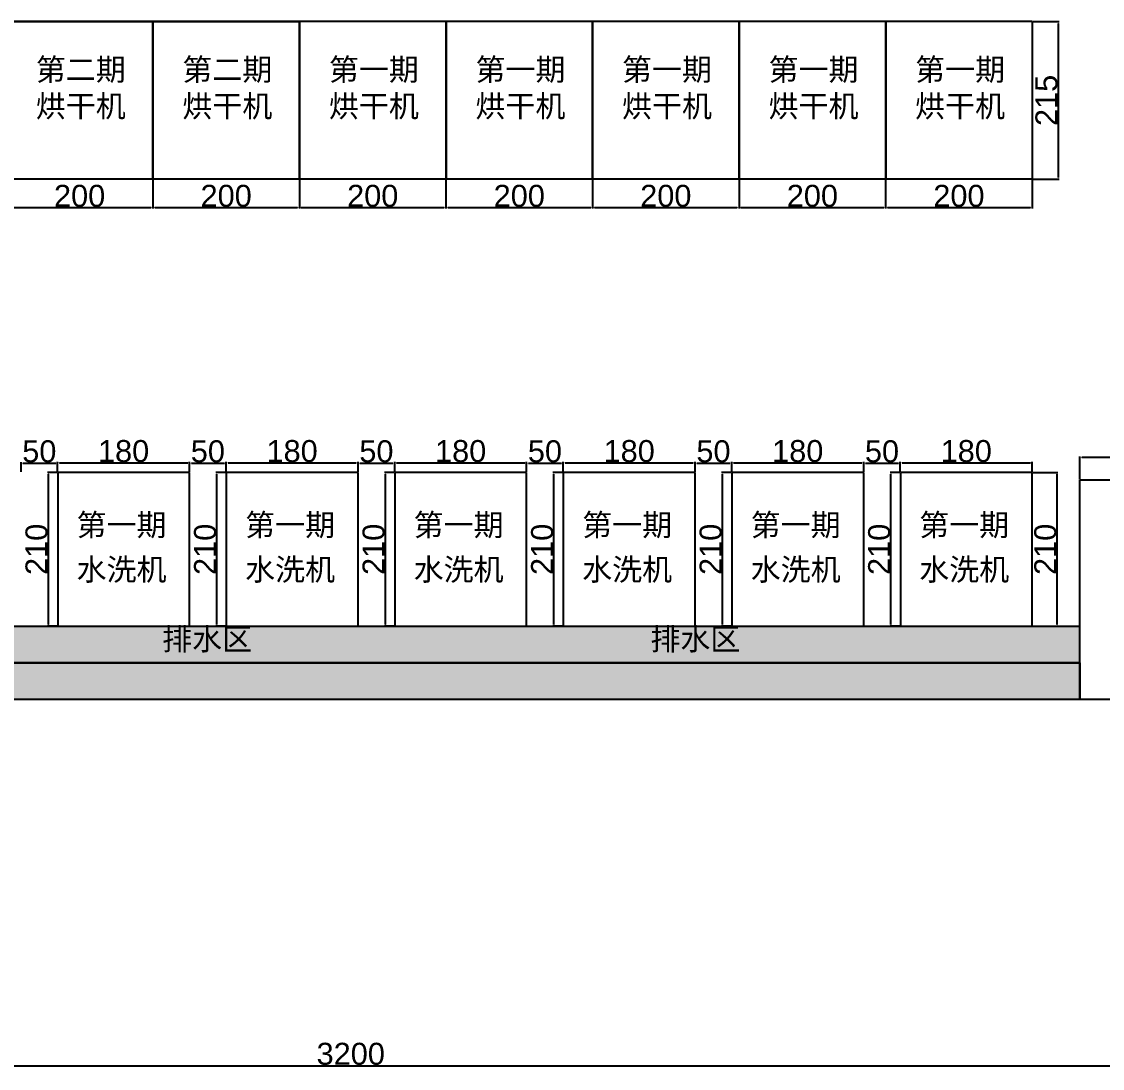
# Model space of a CAD drawing. Header units: millimetres. Extents: x 1761 to 11571, y -2876 to 3504.
# Drawn here: x 3413 to 4887, y -2288 to -860 of the extents above; entities that cross this region are included whole.
import ezdxf

# ---------------------------------------------------------------- set-up
doc = ezdxf.new("R2010")
doc.units = ezdxf.units.MM
doc.styles.get("Standard").update_dxf_attribs({"font": 'arial.ttf', "height": 30})
doc.dimstyles.new('ISO-25', dxfattribs={"dimtxt": 100, "dimasz": 2.5, "dimexe": 1.25, "dimexo": 0.625, "dimtad": 1, "dimtxsty": 'Standard', "dimcen": 2.5, "dimclrd": 2, "dimclre": 2, "dimclrt": 1, "dimadec": 0, "dimazin": 0, "dimtfac": 1, "dimtmove": 0, "dimatfit": 3, "dimfxl": 0, "dimarcsym": 0})

# ---------------------------------------------------------------- blocks, each defined once
blk = doc.blocks.new('*D5')
at = {"color": 2, "lineweight": -2, "transparency": 16777216}
for p, q in [((2261.7, -1786), (2261.7, -2286)), ((5461.7, -1786), (5461.7, -2286)), ((2264.2, -2284.8), (5459.2, -2284.8))]:
    blk.add_line(p, q, dxfattribs=at)
at = {"color": 2, "transparency": 16777216}
for points in [[(2264.2, -2284.3), (2264.2, -2285.2), (2261.7, -2284.8)], [(5459.2, -2284.3), (5459.2, -2285.2), (5461.7, -2284.8)]]:
    blk.add_solid(points, dxfattribs=at)
at = {"layer": 'Defpoints', "color": 0, "transparency": 16777216}
for p in [(2261.7, -1785.4), (5461.7, -1785.4), (5461.7, -2284.8)]:
    blk.add_point(p, dxfattribs=at)
at = {"color": 1, "transparency": 16777216, "insert": (3861.7, -2268.8), "char_height": 30, "attachment_point": 5}
blk.add_mtext('3200', dxfattribs=at)
blk = doc.blocks.new('*D23')
at = {"color": 2, "lineweight": -2, "transparency": 16777216}
for p, q in [((3411.7, -1474.8), (3411.7, -1461.4)), ((3414.2, -1462.7), (3459.2, -1462.7)), ((3461.7, -1474.8), (3461.7, -1461.4))]:
    blk.add_line(p, q, dxfattribs=at)
at = {"color": 2, "transparency": 16777216}
for points in [[(3414.2, -1462.3), (3414.2, -1463.1), (3411.7, -1462.7)], [(3459.2, -1462.3), (3459.2, -1463.1), (3461.7, -1462.7)]]:
    blk.add_solid(points, dxfattribs=at)
at = {"layer": 'Defpoints', "color": 0, "transparency": 16777216}
for p in [(3461.7, -1462.7), (3411.7, -1475.4), (3461.7, -1475.4)]:
    blk.add_point(p, dxfattribs=at)
at = {"color": 1, "transparency": 16777216, "insert": (3436.7, -1446.8), "char_height": 30, "attachment_point": 5}
blk.add_mtext('50', dxfattribs=at)
blk = doc.blocks.new('*D24')
at = {"color": 2, "lineweight": -2, "transparency": 16777216}
for p, q in [((3461.1, -1475.4), (3447.7, -1475.4)), ((3449, -1682.9), (3449, -1477.9)), ((3461.1, -1685.4), (3447.7, -1685.4))]:
    blk.add_line(p, q, dxfattribs=at)
at = {"color": 2, "transparency": 16777216}
for points in [[(3448.5, -1477.9), (3449.4, -1477.9), (3449, -1475.4)], [(3448.5, -1682.9), (3449.4, -1682.9), (3449, -1685.4)]]:
    blk.add_solid(points, dxfattribs=at)
at = {"layer": 'Defpoints', "color": 0, "transparency": 16777216}
for p in [(3449, -1475.4), (3461.7, -1475.4), (3461.7, -1685.4)]:
    blk.add_point(p, dxfattribs=at)
at = {"color": 1, "transparency": 16777216, "insert": (3433, -1580.4), "char_height": 30, "attachment_point": 5, "rotation": 90}
blk.add_mtext('210', dxfattribs=at)
blk = doc.blocks.new('*D25')
at = {"color": 2, "lineweight": -2, "transparency": 16777216}
for p, q in [((3461.7, -1474.8), (3461.7, -1461.2)), ((3464.2, -1462.5), (3639.2, -1462.5)), ((3641.7, -1474.8), (3641.7, -1461.2))]:
    blk.add_line(p, q, dxfattribs=at)
at = {"color": 2, "transparency": 16777216}
for points in [[(3464.2, -1462.1), (3464.2, -1462.9), (3461.7, -1462.5)], [(3639.2, -1462.1), (3639.2, -1462.9), (3641.7, -1462.5)]]:
    blk.add_solid(points, dxfattribs=at)
at = {"layer": 'Defpoints', "color": 0, "transparency": 16777216}
for p in [(3641.7, -1462.5), (3461.7, -1475.4), (3641.7, -1475.4)]:
    blk.add_point(p, dxfattribs=at)
at = {"color": 1, "transparency": 16777216, "insert": (3551.7, -1446.5), "char_height": 30, "attachment_point": 5}
blk.add_mtext('180', dxfattribs=at)
blk = doc.blocks.new('*D26')
at = {"color": 2, "lineweight": -2, "transparency": 16777216}
for p, q in [((3641.7, -1474.8), (3641.7, -1461.4)), ((3644.2, -1462.7), (3689.2, -1462.7)), ((3691.7, -1474.8), (3691.7, -1461.4))]:
    blk.add_line(p, q, dxfattribs=at)
at = {"color": 2, "transparency": 16777216}
for points in [[(3644.2, -1462.3), (3644.2, -1463.1), (3641.7, -1462.7)], [(3689.2, -1462.3), (3689.2, -1463.1), (3691.7, -1462.7)]]:
    blk.add_solid(points, dxfattribs=at)
at = {"layer": 'Defpoints', "color": 0, "transparency": 16777216}
for p in [(3691.7, -1462.7), (3641.7, -1475.4), (3691.7, -1475.4)]:
    blk.add_point(p, dxfattribs=at)
at = {"color": 1, "transparency": 16777216, "insert": (3666.7, -1446.8), "char_height": 30, "attachment_point": 5}
blk.add_mtext('50', dxfattribs=at)
blk = doc.blocks.new('*D27')
at = {"color": 2, "lineweight": -2, "transparency": 16777216}
for p, q in [((3691.1, -1475.4), (3677.7, -1475.4)), ((3679, -1682.9), (3679, -1477.9)), ((3691.1, -1685.4), (3677.7, -1685.4))]:
    blk.add_line(p, q, dxfattribs=at)
at = {"color": 2, "transparency": 16777216}
for points in [[(3678.5, -1477.9), (3679.4, -1477.9), (3679, -1475.4)], [(3678.5, -1682.9), (3679.4, -1682.9), (3679, -1685.4)]]:
    blk.add_solid(points, dxfattribs=at)
at = {"layer": 'Defpoints', "color": 0, "transparency": 16777216}
for p in [(3679, -1475.4), (3691.7, -1475.4), (3691.7, -1685.4)]:
    blk.add_point(p, dxfattribs=at)
at = {"color": 1, "transparency": 16777216, "insert": (3663, -1580.4), "char_height": 30, "attachment_point": 5, "rotation": 90}
blk.add_mtext('210', dxfattribs=at)
blk = doc.blocks.new('*D28')
at = {"color": 2, "lineweight": -2, "transparency": 16777216}
for p, q in [((3691.7, -1474.8), (3691.7, -1461.2)), ((3694.2, -1462.5), (3869.2, -1462.5)), ((3871.7, -1474.8), (3871.7, -1461.2))]:
    blk.add_line(p, q, dxfattribs=at)
at = {"color": 2, "transparency": 16777216}
for points in [[(3694.2, -1462.1), (3694.2, -1462.9), (3691.7, -1462.5)], [(3869.2, -1462.1), (3869.2, -1462.9), (3871.7, -1462.5)]]:
    blk.add_solid(points, dxfattribs=at)
at = {"layer": 'Defpoints', "color": 0, "transparency": 16777216}
for p in [(3871.7, -1462.5), (3691.7, -1475.4), (3871.7, -1475.4)]:
    blk.add_point(p, dxfattribs=at)
at = {"color": 1, "transparency": 16777216, "insert": (3781.7, -1446.5), "char_height": 30, "attachment_point": 5}
blk.add_mtext('180', dxfattribs=at)
blk = doc.blocks.new('*D29')
at = {"color": 2, "lineweight": -2, "transparency": 16777216}
for p, q in [((3871.7, -1474.8), (3871.7, -1461.4)), ((3874.2, -1462.7), (3919.2, -1462.7)), ((3921.7, -1474.8), (3921.7, -1461.4))]:
    blk.add_line(p, q, dxfattribs=at)
at = {"color": 2, "transparency": 16777216}
for points in [[(3874.2, -1462.3), (3874.2, -1463.1), (3871.7, -1462.7)], [(3919.2, -1462.3), (3919.2, -1463.1), (3921.7, -1462.7)]]:
    blk.add_solid(points, dxfattribs=at)
at = {"layer": 'Defpoints', "color": 0, "transparency": 16777216}
for p in [(3921.7, -1462.7), (3871.7, -1475.4), (3921.7, -1475.4)]:
    blk.add_point(p, dxfattribs=at)
at = {"color": 1, "transparency": 16777216, "insert": (3896.7, -1446.8), "char_height": 30, "attachment_point": 5}
blk.add_mtext('50', dxfattribs=at)
blk = doc.blocks.new('*D30')
at = {"color": 2, "lineweight": -2, "transparency": 16777216}
for p, q in [((3921.1, -1475.4), (3907.7, -1475.4)), ((3909, -1682.9), (3909, -1477.9)), ((3921.1, -1685.4), (3907.7, -1685.4))]:
    blk.add_line(p, q, dxfattribs=at)
at = {"color": 2, "transparency": 16777216}
for points in [[(3908.5, -1477.9), (3909.4, -1477.9), (3909, -1475.4)], [(3908.5, -1682.9), (3909.4, -1682.9), (3909, -1685.4)]]:
    blk.add_solid(points, dxfattribs=at)
at = {"layer": 'Defpoints', "color": 0, "transparency": 16777216}
for p in [(3909, -1475.4), (3921.7, -1475.4), (3921.7, -1685.4)]:
    blk.add_point(p, dxfattribs=at)
at = {"color": 1, "transparency": 16777216, "insert": (3893, -1580.4), "char_height": 30, "attachment_point": 5, "rotation": 90}
blk.add_mtext('210', dxfattribs=at)
blk = doc.blocks.new('*D31')
at = {"color": 2, "lineweight": -2, "transparency": 16777216}
for p, q in [((3921.7, -1474.8), (3921.7, -1461.2)), ((3924.2, -1462.5), (4099.2, -1462.5)), ((4101.7, -1474.8), (4101.7, -1461.2))]:
    blk.add_line(p, q, dxfattribs=at)
at = {"color": 2, "transparency": 16777216}
for points in [[(3924.2, -1462.1), (3924.2, -1462.9), (3921.7, -1462.5)], [(4099.2, -1462.1), (4099.2, -1462.9), (4101.7, -1462.5)]]:
    blk.add_solid(points, dxfattribs=at)
at = {"layer": 'Defpoints', "color": 0, "transparency": 16777216}
for p in [(4101.7, -1462.5), (3921.7, -1475.4), (4101.7, -1475.4)]:
    blk.add_point(p, dxfattribs=at)
at = {"color": 1, "transparency": 16777216, "insert": (4011.7, -1446.5), "char_height": 30, "attachment_point": 5}
blk.add_mtext('180', dxfattribs=at)
blk = doc.blocks.new('*D32')
at = {"color": 2, "lineweight": -2, "transparency": 16777216}
for p, q in [((4101.7, -1474.8), (4101.7, -1461.4)), ((4104.2, -1462.7), (4149.2, -1462.7)), ((4151.7, -1474.8), (4151.7, -1461.4))]:
    blk.add_line(p, q, dxfattribs=at)
at = {"color": 2, "transparency": 16777216}
for points in [[(4104.2, -1462.3), (4104.2, -1463.1), (4101.7, -1462.7)], [(4149.2, -1462.3), (4149.2, -1463.1), (4151.7, -1462.7)]]:
    blk.add_solid(points, dxfattribs=at)
at = {"layer": 'Defpoints', "color": 0, "transparency": 16777216}
for p in [(4151.7, -1462.7), (4101.7, -1475.4), (4151.7, -1475.4)]:
    blk.add_point(p, dxfattribs=at)
at = {"color": 1, "transparency": 16777216, "insert": (4126.7, -1446.8), "char_height": 30, "attachment_point": 5}
blk.add_mtext('50', dxfattribs=at)
blk = doc.blocks.new('*D33')
at = {"color": 2, "lineweight": -2, "transparency": 16777216}
for p, q in [((4151.1, -1475.4), (4137.7, -1475.4)), ((4139, -1682.9), (4139, -1477.9)), ((4151.1, -1685.4), (4137.7, -1685.4))]:
    blk.add_line(p, q, dxfattribs=at)
at = {"color": 2, "transparency": 16777216}
for points in [[(4138.5, -1477.9), (4139.4, -1477.9), (4139, -1475.4)], [(4138.5, -1682.9), (4139.4, -1682.9), (4139, -1685.4)]]:
    blk.add_solid(points, dxfattribs=at)
at = {"layer": 'Defpoints', "color": 0, "transparency": 16777216}
for p in [(4139, -1475.4), (4151.7, -1475.4), (4151.7, -1685.4)]:
    blk.add_point(p, dxfattribs=at)
at = {"color": 1, "transparency": 16777216, "insert": (4123, -1580.4), "char_height": 30, "attachment_point": 5, "rotation": 90}
blk.add_mtext('210', dxfattribs=at)
blk = doc.blocks.new('*D34')
at = {"color": 2, "lineweight": -2, "transparency": 16777216}
for p, q in [((4151.7, -1474.8), (4151.7, -1461.2)), ((4154.2, -1462.5), (4329.2, -1462.5)), ((4331.7, -1474.8), (4331.7, -1461.2))]:
    blk.add_line(p, q, dxfattribs=at)
at = {"color": 2, "transparency": 16777216}
for points in [[(4154.2, -1462.1), (4154.2, -1462.9), (4151.7, -1462.5)], [(4329.2, -1462.1), (4329.2, -1462.9), (4331.7, -1462.5)]]:
    blk.add_solid(points, dxfattribs=at)
at = {"layer": 'Defpoints', "color": 0, "transparency": 16777216}
for p in [(4331.7, -1462.5), (4151.7, -1475.4), (4331.7, -1475.4)]:
    blk.add_point(p, dxfattribs=at)
at = {"color": 1, "transparency": 16777216, "insert": (4241.7, -1446.5), "char_height": 30, "attachment_point": 5}
blk.add_mtext('180', dxfattribs=at)
blk = doc.blocks.new('*D35')
at = {"color": 2, "lineweight": -2, "transparency": 16777216}
for p, q in [((4331.7, -1474.8), (4331.7, -1461.4)), ((4334.2, -1462.7), (4379.2, -1462.7)), ((4381.7, -1474.8), (4381.7, -1461.4))]:
    blk.add_line(p, q, dxfattribs=at)
at = {"color": 2, "transparency": 16777216}
for points in [[(4334.2, -1462.3), (4334.2, -1463.1), (4331.7, -1462.7)], [(4379.2, -1462.3), (4379.2, -1463.1), (4381.7, -1462.7)]]:
    blk.add_solid(points, dxfattribs=at)
at = {"layer": 'Defpoints', "color": 0, "transparency": 16777216}
for p in [(4381.7, -1462.7), (4331.7, -1475.4), (4381.7, -1475.4)]:
    blk.add_point(p, dxfattribs=at)
at = {"color": 1, "transparency": 16777216, "insert": (4356.7, -1446.8), "char_height": 30, "attachment_point": 5}
blk.add_mtext('50', dxfattribs=at)
blk = doc.blocks.new('*D36')
at = {"color": 2, "lineweight": -2, "transparency": 16777216}
for p, q in [((4381.1, -1475.4), (4367.7, -1475.4)), ((4369, -1682.9), (4369, -1477.9)), ((4381.1, -1685.4), (4367.7, -1685.4))]:
    blk.add_line(p, q, dxfattribs=at)
at = {"color": 2, "transparency": 16777216}
for points in [[(4368.5, -1477.9), (4369.4, -1477.9), (4369, -1475.4)], [(4368.5, -1682.9), (4369.4, -1682.9), (4369, -1685.4)]]:
    blk.add_solid(points, dxfattribs=at)
at = {"layer": 'Defpoints', "color": 0, "transparency": 16777216}
for p in [(4369, -1475.4), (4381.7, -1475.4), (4381.7, -1685.4)]:
    blk.add_point(p, dxfattribs=at)
at = {"color": 1, "transparency": 16777216, "insert": (4353, -1580.4), "char_height": 30, "attachment_point": 5, "rotation": 90}
blk.add_mtext('210', dxfattribs=at)
blk = doc.blocks.new('*D37')
at = {"color": 2, "lineweight": -2, "transparency": 16777216}
for p, q in [((4381.7, -1474.8), (4381.7, -1461.2)), ((4384.2, -1462.5), (4559.2, -1462.5)), ((4561.7, -1474.8), (4561.7, -1461.2))]:
    blk.add_line(p, q, dxfattribs=at)
at = {"color": 2, "transparency": 16777216}
for points in [[(4384.2, -1462.1), (4384.2, -1462.9), (4381.7, -1462.5)], [(4559.2, -1462.1), (4559.2, -1462.9), (4561.7, -1462.5)]]:
    blk.add_solid(points, dxfattribs=at)
at = {"layer": 'Defpoints', "color": 0, "transparency": 16777216}
for p in [(4561.7, -1462.5), (4381.7, -1475.4), (4561.7, -1475.4)]:
    blk.add_point(p, dxfattribs=at)
at = {"color": 1, "transparency": 16777216, "insert": (4471.7, -1446.5), "char_height": 30, "attachment_point": 5}
blk.add_mtext('180', dxfattribs=at)
blk = doc.blocks.new('*D38')
at = {"color": 2, "lineweight": -2, "transparency": 16777216}
for p, q in [((4561.7, -1474.8), (4561.7, -1461.4)), ((4564.2, -1462.7), (4609.2, -1462.7)), ((4611.7, -1474.8), (4611.7, -1461.4))]:
    blk.add_line(p, q, dxfattribs=at)
at = {"color": 2, "transparency": 16777216}
for points in [[(4564.2, -1462.3), (4564.2, -1463.1), (4561.7, -1462.7)], [(4609.2, -1462.3), (4609.2, -1463.1), (4611.7, -1462.7)]]:
    blk.add_solid(points, dxfattribs=at)
at = {"layer": 'Defpoints', "color": 0, "transparency": 16777216}
for p in [(4611.7, -1462.7), (4561.7, -1475.4), (4611.7, -1475.4)]:
    blk.add_point(p, dxfattribs=at)
at = {"color": 1, "transparency": 16777216, "insert": (4586.7, -1446.8), "char_height": 30, "attachment_point": 5}
blk.add_mtext('50', dxfattribs=at)
blk = doc.blocks.new('*D39')
at = {"color": 2, "lineweight": -2, "transparency": 16777216}
for p, q in [((4611.1, -1475.4), (4597.7, -1475.4)), ((4599, -1682.9), (4599, -1477.9)), ((4611.1, -1685.4), (4597.7, -1685.4))]:
    blk.add_line(p, q, dxfattribs=at)
at = {"color": 2, "transparency": 16777216}
for points in [[(4598.5, -1477.9), (4599.4, -1477.9), (4599, -1475.4)], [(4598.5, -1682.9), (4599.4, -1682.9), (4599, -1685.4)]]:
    blk.add_solid(points, dxfattribs=at)
at = {"layer": 'Defpoints', "color": 0, "transparency": 16777216}
for p in [(4599, -1475.4), (4611.7, -1475.4), (4611.7, -1685.4)]:
    blk.add_point(p, dxfattribs=at)
at = {"color": 1, "transparency": 16777216, "insert": (4583, -1580.4), "char_height": 30, "attachment_point": 5, "rotation": 90}
blk.add_mtext('210', dxfattribs=at)
blk = doc.blocks.new('*D40')
at = {"color": 2, "lineweight": -2, "transparency": 16777216}
for p, q in [((4611.7, -1474.8), (4611.7, -1461.2)), ((4614.2, -1462.5), (4789.2, -1462.5)), ((4791.7, -1474.8), (4791.7, -1461.2))]:
    blk.add_line(p, q, dxfattribs=at)
at = {"color": 2, "transparency": 16777216}
for points in [[(4614.2, -1462.1), (4614.2, -1462.9), (4611.7, -1462.5)], [(4789.2, -1462.1), (4789.2, -1462.9), (4791.7, -1462.5)]]:
    blk.add_solid(points, dxfattribs=at)
at = {"layer": 'Defpoints', "color": 0, "transparency": 16777216}
for p in [(4791.7, -1462.5), (4611.7, -1475.4), (4791.7, -1475.4)]:
    blk.add_point(p, dxfattribs=at)
at = {"color": 1, "transparency": 16777216, "insert": (4701.7, -1446.5), "char_height": 30, "attachment_point": 5}
blk.add_mtext('180', dxfattribs=at)
blk = doc.blocks.new('*D42')
at = {"color": 2, "lineweight": -2, "transparency": 16777216}
for p, q in [((4856.8, -1484.8), (4856.8, -1453.5)), ((4859.3, -1454.8), (5354.3, -1454.8)), ((5356.8, -1484.8), (5356.8, -1453.5))]:
    blk.add_line(p, q, dxfattribs=at)
at = {"color": 2, "transparency": 16777216}
for points in [[(4859.3, -1454.4), (4859.3, -1455.2), (4856.8, -1454.8)], [(5354.3, -1454.4), (5354.3, -1455.2), (5356.8, -1454.8)]]:
    blk.add_solid(points, dxfattribs=at)
at = {"layer": 'Defpoints', "color": 0, "transparency": 16777216}
for p in [(5356.8, -1454.8), (4856.8, -1485.4), (5356.8, -1485.4)]:
    blk.add_point(p, dxfattribs=at)
at = {"color": 1, "transparency": 16777216, "insert": (5106.8, -1438.8), "char_height": 30, "attachment_point": 5}
blk.add_mtext('500', dxfattribs=at)
blk = doc.blocks.new('*D44')
at = {"color": 2, "lineweight": -2, "transparency": 16777216}
for p, q in [((4792.4, -860.4), (4828.5, -860.4)), ((4827.2, -862.9), (4827.2, -1072.9)), ((4792.4, -1075.4), (4828.5, -1075.4))]:
    blk.add_line(p, q, dxfattribs=at)
at = {"color": 2, "transparency": 16777216}
for points in [[(4826.8, -862.9), (4827.7, -862.9), (4827.2, -860.4)], [(4826.8, -1072.9), (4827.7, -1072.9), (4827.2, -1075.4)]]:
    blk.add_solid(points, dxfattribs=at)
at = {"layer": 'Defpoints', "color": 0, "transparency": 16777216}
for p in [(4791.7, -860.4), (4791.7, -1075.4), (4827.2, -1075.4)]:
    blk.add_point(p, dxfattribs=at)
at = {"color": 1, "transparency": 16777216, "insert": (4811.3, -967.9), "char_height": 30, "attachment_point": 5, "rotation": 90}
blk.add_mtext('215', dxfattribs=at)
blk = doc.blocks.new('*D49')
at = {"color": 2, "lineweight": -2, "transparency": 16777216}
for p, q in [((3391.7, -1076), (3391.7, -1115.5)), ((3591.7, -1076), (3591.7, -1115.5)), ((3394.2, -1114.2), (3589.2, -1114.2))]:
    blk.add_line(p, q, dxfattribs=at)
at = {"color": 2, "transparency": 16777216}
for points in [[(3394.2, -1113.8), (3394.2, -1114.6), (3391.7, -1114.2)], [(3589.2, -1113.8), (3589.2, -1114.6), (3591.7, -1114.2)]]:
    blk.add_solid(points, dxfattribs=at)
at = {"layer": 'Defpoints', "color": 0, "transparency": 16777216}
for p in [(3391.7, -1075.4), (3591.7, -1075.4), (3591.7, -1114.2)]:
    blk.add_point(p, dxfattribs=at)
at = {"color": 1, "transparency": 16777216, "insert": (3491.7, -1098.3), "char_height": 30, "attachment_point": 5}
blk.add_mtext('200', dxfattribs=at)
blk = doc.blocks.new('*D50')
at = {"color": 2, "lineweight": -2, "transparency": 16777216}
for p, q in [((3591.7, -1076), (3591.7, -1115.5)), ((3791.7, -1076), (3791.7, -1115.5)), ((3594.2, -1114.2), (3789.2, -1114.2))]:
    blk.add_line(p, q, dxfattribs=at)
at = {"color": 2, "transparency": 16777216}
for points in [[(3594.2, -1113.8), (3594.2, -1114.6), (3591.7, -1114.2)], [(3789.2, -1113.8), (3789.2, -1114.6), (3791.7, -1114.2)]]:
    blk.add_solid(points, dxfattribs=at)
at = {"layer": 'Defpoints', "color": 0, "transparency": 16777216}
for p in [(3591.7, -1075.4), (3791.7, -1075.4), (3791.7, -1114.2)]:
    blk.add_point(p, dxfattribs=at)
at = {"color": 1, "transparency": 16777216, "insert": (3691.7, -1098.3), "char_height": 30, "attachment_point": 5}
blk.add_mtext('200', dxfattribs=at)
blk = doc.blocks.new('*D51')
at = {"color": 2, "lineweight": -2, "transparency": 16777216}
for p, q in [((3791.7, -1076), (3791.7, -1115.5)), ((3991.7, -1076), (3991.7, -1115.5)), ((3794.2, -1114.2), (3989.2, -1114.2))]:
    blk.add_line(p, q, dxfattribs=at)
at = {"color": 2, "transparency": 16777216}
for points in [[(3794.2, -1113.8), (3794.2, -1114.6), (3791.7, -1114.2)], [(3989.2, -1113.8), (3989.2, -1114.6), (3991.7, -1114.2)]]:
    blk.add_solid(points, dxfattribs=at)
at = {"layer": 'Defpoints', "color": 0, "transparency": 16777216}
for p in [(3791.7, -1075.4), (3991.7, -1075.4), (3991.7, -1114.2)]:
    blk.add_point(p, dxfattribs=at)
at = {"color": 1, "transparency": 16777216, "insert": (3891.7, -1098.3), "char_height": 30, "attachment_point": 5}
blk.add_mtext('200', dxfattribs=at)
blk = doc.blocks.new('*D52')
at = {"color": 2, "lineweight": -2, "transparency": 16777216}
for p, q in [((3991.7, -1076), (3991.7, -1115.5)), ((4191.7, -1076), (4191.7, -1115.5)), ((3994.2, -1114.2), (4189.2, -1114.2))]:
    blk.add_line(p, q, dxfattribs=at)
at = {"color": 2, "transparency": 16777216}
for points in [[(3994.2, -1113.8), (3994.2, -1114.6), (3991.7, -1114.2)], [(4189.2, -1113.8), (4189.2, -1114.6), (4191.7, -1114.2)]]:
    blk.add_solid(points, dxfattribs=at)
at = {"layer": 'Defpoints', "color": 0, "transparency": 16777216}
for p in [(3991.7, -1075.4), (4191.7, -1075.4), (4191.7, -1114.2)]:
    blk.add_point(p, dxfattribs=at)
at = {"color": 1, "transparency": 16777216, "insert": (4091.7, -1098.3), "char_height": 30, "attachment_point": 5}
blk.add_mtext('200', dxfattribs=at)
blk = doc.blocks.new('*D53')
at = {"color": 2, "lineweight": -2, "transparency": 16777216}
for p, q in [((4191.7, -1076), (4191.7, -1115.5)), ((4391.7, -1076), (4391.7, -1115.5)), ((4194.2, -1114.2), (4389.2, -1114.2))]:
    blk.add_line(p, q, dxfattribs=at)
at = {"color": 2, "transparency": 16777216}
for points in [[(4194.2, -1113.8), (4194.2, -1114.6), (4191.7, -1114.2)], [(4389.2, -1113.8), (4389.2, -1114.6), (4391.7, -1114.2)]]:
    blk.add_solid(points, dxfattribs=at)
at = {"layer": 'Defpoints', "color": 0, "transparency": 16777216}
for p in [(4191.7, -1075.4), (4391.7, -1075.4), (4391.7, -1114.2)]:
    blk.add_point(p, dxfattribs=at)
at = {"color": 1, "transparency": 16777216, "insert": (4291.7, -1098.3), "char_height": 30, "attachment_point": 5}
blk.add_mtext('200', dxfattribs=at)
blk = doc.blocks.new('*D54')
at = {"color": 2, "lineweight": -2, "transparency": 16777216}
for p, q in [((4391.7, -1076), (4391.7, -1115.5)), ((4591.7, -1076), (4591.7, -1115.5)), ((4394.2, -1114.2), (4589.2, -1114.2))]:
    blk.add_line(p, q, dxfattribs=at)
at = {"color": 2, "transparency": 16777216}
for points in [[(4394.2, -1113.8), (4394.2, -1114.6), (4391.7, -1114.2)], [(4589.2, -1113.8), (4589.2, -1114.6), (4591.7, -1114.2)]]:
    blk.add_solid(points, dxfattribs=at)
at = {"layer": 'Defpoints', "color": 0, "transparency": 16777216}
for p in [(4391.7, -1075.4), (4591.7, -1075.4), (4591.7, -1114.2)]:
    blk.add_point(p, dxfattribs=at)
at = {"color": 1, "transparency": 16777216, "insert": (4491.7, -1098.3), "char_height": 30, "attachment_point": 5}
blk.add_mtext('200', dxfattribs=at)
blk = doc.blocks.new('*D55')
at = {"color": 2, "lineweight": -2, "transparency": 16777216}
for p, q in [((4591.7, -1076), (4591.7, -1115.5)), ((4791.7, -1076), (4791.7, -1115.5)), ((4594.2, -1114.2), (4789.2, -1114.2))]:
    blk.add_line(p, q, dxfattribs=at)
at = {"color": 2, "transparency": 16777216}
for points in [[(4594.2, -1113.8), (4594.2, -1114.6), (4591.7, -1114.2)], [(4789.2, -1113.8), (4789.2, -1114.6), (4791.7, -1114.2)]]:
    blk.add_solid(points, dxfattribs=at)
at = {"layer": 'Defpoints', "color": 0, "transparency": 16777216}
for p in [(4591.7, -1075.4), (4791.7, -1075.4), (4791.7, -1114.2)]:
    blk.add_point(p, dxfattribs=at)
at = {"color": 1, "transparency": 16777216, "insert": (4691.7, -1098.3), "char_height": 30, "attachment_point": 5}
blk.add_mtext('200', dxfattribs=at)
blk = doc.blocks.new('*D60')
at = {"color": 2, "lineweight": -2, "transparency": 16777216}
for p, q in [((4792.4, -1475.4), (4826.9, -1475.4)), ((4825.6, -1682.9), (4825.6, -1477.9)), ((4792.4, -1685.4), (4826.9, -1685.4))]:
    blk.add_line(p, q, dxfattribs=at)
at = {"color": 2, "transparency": 16777216}
for points in [[(4825.2, -1477.9), (4826, -1477.9), (4825.6, -1475.4)], [(4825.2, -1682.9), (4826, -1682.9), (4825.6, -1685.4)]]:
    blk.add_solid(points, dxfattribs=at)
at = {"layer": 'Defpoints', "color": 0, "transparency": 16777216}
for p in [(4791.7, -1475.4), (4825.6, -1475.4), (4791.7, -1685.4)]:
    blk.add_point(p, dxfattribs=at)
at = {"color": 1, "transparency": 16777216, "insert": (4809.7, -1580.4), "char_height": 30, "attachment_point": 5, "rotation": 90}
blk.add_mtext('210', dxfattribs=at)

msp = doc.modelspace()

# ---------------------------------------------------------------- hatches: boundary and pattern name
h = msp.add_hatch()
h.set_pattern_fill('AR-CONC', color=255, scale=0.2)
h.paths.add_polyline_path([(4856.798, -1735.42), (4856.798, -1685.42), (2261.742, -1685.42), (2261.742, -1735.42)])
h.paths.add_polyline_path([(4261.423, -1736.583), (4405.139, -1736.583), (4405.139, -1678.678), (4261.423, -1678.678)], flags=9)
h.paths.add_polyline_path([(2819.002, -1736.583), (2962.717, -1736.583), (2962.717, -1678.678), (2819.002, -1678.678)], flags=9)
h.paths.add_polyline_path([(3595.087, -1736.583), (3738.802, -1736.583), (3738.802, -1678.678), (3595.087, -1678.678)], flags=9)
h = msp.add_hatch()
h.set_pattern_fill('ANGLE', color=255, scale=3)
h.set_pattern_definition([(0, (0, 0), (0, 20.955), [15.24, -5.715]), (90, (0, 0), (-20.955, 1e-15), [15.24, -5.715])])
h.paths.add_polyline_path([(2261.742, -1735.42), (2261.742, -1785.42), (4856.798, -1785.42), (4856.798, -1735.42)])

# ---------------------------------------------------------------- linework, layer by layer
at = {"color": 255}
for p, q in [((2591.742, -860.42), (3791.742, -860.42)), ((3591.742, -860.42), (3391.742, -860.42)), ((3591.742, -1075.42), (3591.742, -860.42)), ((3791.742, -860.42), (3591.742, -860.42)), ((3591.742, -860.42), (3591.742, -1075.42)), ((3791.742, -1075.42), (3791.742, -860.42)), ((3991.742, -860.42), (3791.742, -860.42)), ((3791.742, -860.42), (3791.742, -1075.42)), ((3991.742, -1075.42), (3991.742, -860.42)), ((4191.742, -860.42), (3991.742, -860.42)), ((3991.742, -860.42), (3991.742, -1075.42)), ((4191.742, -1075.42), (4191.742, -860.42)), ((4391.742, -860.42), (4191.742, -860.42)), ((4191.742, -860.42), (4191.742, -1075.42)), ((4391.742, -1075.42), (4391.742, -860.42)), ((4591.742, -860.42), (4391.742, -860.42)), ((4391.742, -860.42), (4391.742, -1075.42)), ((4591.742, -1075.42), (4591.742, -860.42)), ((4791.742, -860.42), (4591.742, -860.42)), ((4591.742, -860.42), (4591.742, -1075.42)), ((4791.742, -860.42), (4791.742, -1075.42)), ((3591.742, -1075.42), (3391.742, -1075.42)), ((3791.742, -1075.42), (3591.742, -1075.42)), ((3991.742, -1075.42), (3791.742, -1075.42)), ((4191.742, -1075.42), (3991.742, -1075.42)), ((4391.742, -1075.42), (4191.742, -1075.42)), ((4591.742, -1075.42), (4391.742, -1075.42)), ((4791.742, -1075.42), (4591.742, -1075.42)), ((3641.742, -1475.42), (3461.742, -1475.42)), ((3461.742, -1475.42), (3461.742, -1685.42)), ((3641.742, -1685.42), (3641.742, -1475.42)), ((3871.742, -1475.42), (3691.742, -1475.42)), ((3691.742, -1475.42), (3691.742, -1685.42)), ((3871.742, -1685.42), (3871.742, -1475.42)), ((4101.742, -1475.42), (3921.742, -1475.42)), ((3921.742, -1475.42), (3921.742, -1685.42)), ((4101.742, -1685.42), (4101.742, -1475.42)), ((4331.742, -1475.42), (4151.742, -1475.42)), ((4151.742, -1475.42), (4151.742, -1685.42)), ((4331.742, -1685.42), (4331.742, -1475.42)), ((4561.742, -1475.42), (4381.742, -1475.42)), ((4381.742, -1475.42), (4381.742, -1685.42)), ((4561.742, -1685.42), (4561.742, -1475.42)), ((4791.742, -1475.42), (4611.742, -1475.42)), ((4611.742, -1475.42), (4611.742, -1685.42)), ((4791.742, -1685.42), (4791.742, -1475.42)), ((4856.798, -1785.42), (4856.798, -1485.42)), ((4856.798, -1485.42), (5356.798, -1485.42)), ((4856.798, -1685.42), (2261.742, -1685.42)), ((4856.798, -1735.42), (2261.742, -1735.42)), ((5461.742, -1785.42), (2261.742, -1785.42))]:
    msp.add_line(p, q, dxfattribs=at)
msp.add_lwpolyline([(4856.798, -1785.42), (2261.742, -1785.42), (2261.742, -1735.42), (4856.798, -1735.42)], close=True, dxfattribs=at)

# ---------------------------------------------------------------- texts
at = {"color": 255, "char_height": 30, "attachment_point": 1}
for s, width, insert in [('{\\fSimSun|b0|i0|c134|p2;第二期\\P烘干机}', 285.80962, (3431.885, -910.708)), ('{\\fSimSun|b0|i0|c134|p2;第二期\\P烘干机}', 285.80962, (3631.885, -910.708)), ('{\\fSimSun|b0|i0|c134|p2;第一期\\P烘干机}', 285.80962, (3831.885, -910.708)), ('{\\fSimSun|b0|i0|c134|p2;第一期\\P烘干机}', 285.80962, (4031.885, -910.708)), ('{\\fSimSun|b0|i0|c134|p2;第一期\\P烘干机}', 285.80962, (4231.885, -910.708)), ('{\\fSimSun|b0|i0|c134|p2;第一期\\P烘干机}', 285.80962, (4431.885, -910.708)), ('{\\fSimSun|b0|i0|c134|p2;第一期\\P烘干机}', 285.80962, (4631.885, -910.708)), ('{\\fSimSun|b0|i0|c134|p2;第一期}', 126.09135, (3487.511, -1532.004)), ('{\\fSimSun|b0|i0|c134|p2;第一期}', 126.09135, (3717.511, -1532.004)), ('{\\fSimSun|b0|i0|c134|p2;第一期}', 126.09135, (3947.511, -1532.004)), ('{\\fSimSun|b0|i0|c134|p2;第一期}', 126.09135, (4177.511, -1532.004)), ('{\\fSimSun|b0|i0|c134|p2;第一期}', 126.09135, (4407.511, -1532.004)), ('{\\fSimSun|b0|i0|c134|p2;第一期}', 126.09135, (4637.511, -1532.004)), ('{\\fSimSun|b0|i0|c134|p2;水洗机}', 126.09135, (3487.511, -1592.821)), ('{\\fSimSun|b0|i0|c134|p2;水洗机}', 126.09135, (3717.511, -1592.821)), ('{\\fSimSun|b0|i0|c134|p2;水洗机}', 126.09135, (3947.511, -1592.821)), ('{\\fSimSun|b0|i0|c134|p2;水洗机}', 126.09135, (4177.511, -1592.821)), ('{\\fSimSun|b0|i0|c134|p2;水洗机}', 126.09135, (4407.511, -1592.821)), ('{\\fSimSun|b0|i0|c134|p2;水洗机}', 126.09135, (4637.511, -1592.821))]:
    msp.add_mtext_dynamic_manual_height_columns(s, width=width, gutter_width=1000, heights=[0], dxfattribs=dict(at, insert=insert))
at = {"color": 1, "char_height": 30, "attachment_point": 1}
for insert in [(3604.263, -1687.854), (4270.599, -1687.854)]:
    msp.add_mtext_dynamic_manual_height_columns('{\\fSimSun|b0|i0|c134|p2;排水区}', width=1038.98784, gutter_width=1000, heights=[0], dxfattribs=dict(at, insert=insert))

# ---------------------------------------------------------------- dimensions: what is measured, and where the dimension line sits
at = {"color": 255}
for base, p1, p2, picture, middle in [((4827.236, -1075.42), (4791.742, -860.42), (4791.742, -1075.42), '*D44', (4811.294, -967.92)), ((3448.959, -1475.42), (3461.742, -1685.42), (3461.742, -1475.42), '*D24', (3433.017, -1580.42)), ((3678.959, -1475.42), (3691.742, -1685.42), (3691.742, -1475.42), '*D27', (3663.017, -1580.42)), ((3908.959, -1475.42), (3921.742, -1685.42), (3921.742, -1475.42), '*D30', (3893.017, -1580.42)), ((4138.959, -1475.42), (4151.742, -1685.42), (4151.742, -1475.42), '*D33', (4123.017, -1580.42)), ((4368.959, -1475.42), (4381.742, -1685.42), (4381.742, -1475.42), '*D36', (4353.017, -1580.42)), ((4598.959, -1475.42), (4611.742, -1685.42), (4611.742, -1475.42), '*D39', (4583.017, -1580.42)), ((4825.618, -1475.42), (4791.742, -1685.42), (4791.742, -1475.42), '*D60', (4809.676, -1580.42))]:
    dim = msp.add_linear_dim(base=base, p1=p1, p2=p2, angle=90, dimstyle='ISO-25', dxfattribs=at)
    dim.commit()
    dim.dimension.update_dxf_attribs({"geometry": picture, "text_midpoint": middle})
for base, p1, p2, picture, middle in [((3591.742, -1114.206), (3391.742, -1075.42), (3591.742, -1075.42), '*D49', (3491.742, -1098.264)), ((3791.742, -1114.206), (3591.742, -1075.42), (3791.742, -1075.42), '*D50', (3691.742, -1098.264)), ((3991.742, -1114.206), (3791.742, -1075.42), (3991.742, -1075.42), '*D51', (3891.742, -1098.264)), ((4191.742, -1114.206), (3991.742, -1075.42), (4191.742, -1075.42), '*D52', (4091.742, -1098.264)), ((4391.742, -1114.206), (4191.742, -1075.42), (4391.742, -1075.42), '*D53', (4291.742, -1098.264)), ((4591.742, -1114.206), (4391.742, -1075.42), (4591.742, -1075.42), '*D54', (4491.742, -1098.264)), ((4791.742, -1114.206), (4591.742, -1075.42), (4791.742, -1075.42), '*D55', (4691.742, -1098.264)), ((3641.742, -1462.491), (3461.742, -1475.42), (3641.742, -1475.42), '*D25', (3551.742, -1446.549)), ((3871.742, -1462.491), (3691.742, -1475.42), (3871.742, -1475.42), '*D28', (3781.742, -1446.549)), ((4101.742, -1462.491), (3921.742, -1475.42), (4101.742, -1475.42), '*D31', (4011.742, -1446.549)), ((4331.742, -1462.491), (4151.742, -1475.42), (4331.742, -1475.42), '*D34', (4241.742, -1446.549)), ((4561.742, -1462.491), (4381.742, -1475.42), (4561.742, -1475.42), '*D37', (4471.742, -1446.549)), ((4791.742, -1462.491), (4611.742, -1475.42), (4791.742, -1475.42), '*D40', (4701.742, -1446.549)), ((5356.798, -1454.776), (4856.798, -1485.42), (5356.798, -1485.42), '*D42', (5106.798, -1438.834))]:
    dim = msp.add_linear_dim(base=base, p1=p1, p2=p2, dimstyle='ISO-25', dxfattribs=at)
    dim.commit()
    dim.dimension.update_dxf_attribs({"geometry": picture, "text_midpoint": middle})
for base, p1, p2, picture, middle in [((3461.742, -1462.7), (3411.671, -1475.42), (3461.742, -1475.42), '*D23', (3436.707, -1446.757)), ((3691.742, -1462.7), (3641.671, -1475.42), (3691.742, -1475.42), '*D26', (3666.707, -1446.757)), ((3921.742, -1462.7), (3871.671, -1475.42), (3921.742, -1475.42), '*D29', (3896.707, -1446.757)), ((4151.742, -1462.7), (4101.671, -1475.42), (4151.742, -1475.42), '*D32', (4126.707, -1446.757)), ((4381.742, -1462.7), (4331.671, -1475.42), (4381.742, -1475.42), '*D35', (4356.707, -1446.757)), ((4611.742, -1462.7), (4561.671, -1475.42), (4611.742, -1475.42), '*D38', (4586.707, -1446.757))]:
    dim = msp.add_linear_dim(base=base, p1=p1, p2=p2, text='50', dimstyle='ISO-25', dxfattribs=at)
    dim.commit()
    dim.dimension.update_dxf_attribs({"geometry": picture, "text_midpoint": middle})
dim = msp.add_linear_dim(base=(5461.742, -2284.755), p1=(2261.742, -1785.42), p2=(5461.742, -1785.42), dimstyle='ISO-25', override={"dimtxt": 200}, dxfattribs=at)
dim.commit()
dim.dimension.update_dxf_attribs({"geometry": '*D5', "text_midpoint": (3861.742, -2268.803)})

doc.saveas('drawing.dxf')
